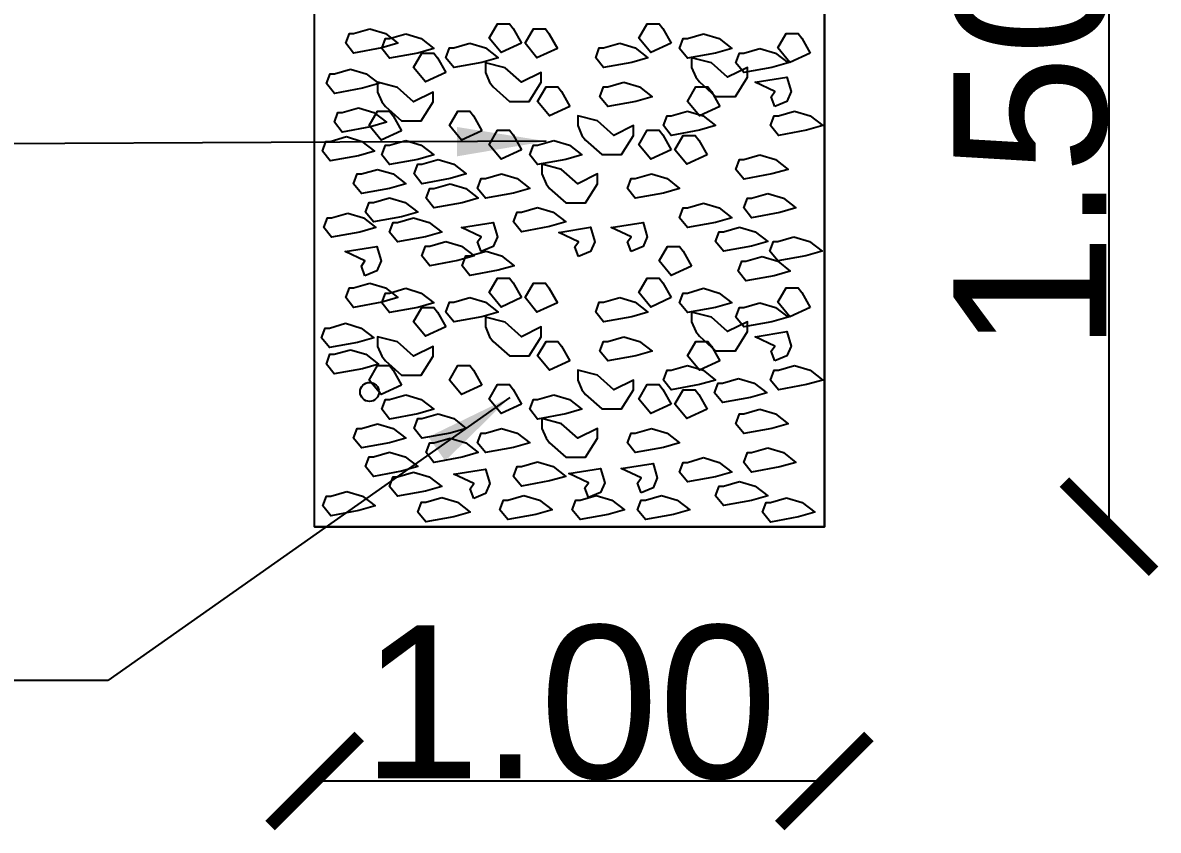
# Model space of a CAD drawing. Header units: metres. Extents: x 145568 to 146222, y 212280 to 212437.
# Drawn here: x 145961.692 to 145963.92, y 212352.581 to 212354.165 of the extents above; entities that cross this region are included whole.
import ezdxf

# ---------------------------------------------------------------- set-up
doc = ezdxf.new("R2010")
doc.units = ezdxf.units.M
doc.styles.get("Standard").update_dxf_attribs({"font": 'arial.ttf'})
doc.dimstyles.new('Scale-100 Metre', dxfattribs={"dimtxt": 0.3, "dimasz": 0.175, "dimexe": 0.125, "dimexo": 0.0625, "dimgap": 0, "dimtad": 1, "dimzin": 3, "dimdsep": 46, "dimtxsty": 'Standard', "dimblk": 'ARCHTICK', "dimcen": -0.09, "dimse1": 1, "dimse2": 1, "dimclrd": 3, "dimclrt": 7, "dimadec": 0, "dimazin": 0, "dimtfac": 0.65, "dimtofl": 0, "dimtmove": 0, "dimatfit": 3, "dimfxl": 0, "dimtzin": 0, "dimlwd": -1, "dimarcsym": 0})

# ---------------------------------------------------------------- blocks, each defined once
blk = doc.blocks.new('_ArchTick')
at = {"color": 0, "linetype": 'ByBlock', "const_width": 0.15}
blk.add_lwpolyline([(-0.5, -0.5), (0.5, 0.5)], dxfattribs=at)
blk = doc.blocks.new('*D93')
at = {"color": 3}
blk.add_line((145962.2645, 212352.6773), (145963.2645, 212352.6773), dxfattribs=at)
at = {"layer": 'Defpoints', "color": 0}
for p in [(145963.2645, 212353.7263), (145962.2645, 212353.6408), (145963.2645, 212352.6773)]:
    blk.add_point(p, dxfattribs=at)
at = {"color": 3, "xscale": 0.175, "yscale": 0.175, "zscale": 0.175, "rotation": 180}
blk.add_blockref('_ArchTick', (145962.2645, 212352.6773), dxfattribs=at)
at = {"color": 3, "xscale": 0.175, "yscale": 0.175, "zscale": 0.175}
blk.add_blockref('_ArchTick', (145963.2645, 212352.6773), dxfattribs=at)
at = {"color": 7, "insert": (145962.7645, 212352.8305), "char_height": 0.3, "attachment_point": 5}
blk.add_mtext('1.00', dxfattribs=at)
blk = doc.blocks.new('*D94')
at = {"color": 3}
blk.add_line((145963.8228, 212354.6761), (145963.8228, 212353.1761), dxfattribs=at)
at = {"layer": 'Defpoints', "color": 0}
for p in [(145963.2645, 212354.6761), (145963.2645, 212353.1761), (145963.8228, 212353.1761)]:
    blk.add_point(p, dxfattribs=at)
at = {"color": 3, "xscale": 0.175, "yscale": 0.175, "zscale": 0.175}
for p, rotation in [((145963.8228, 212354.6761), 90), ((145963.8228, 212353.1761), 270)]:
    blk.add_blockref('_ArchTick', p, dxfattribs=dict(at, rotation=rotation))
at = {"color": 7, "insert": (145963.6696, 212353.9261), "char_height": 0.3, "attachment_point": 5, "rotation": 90}
blk.add_mtext('1.50', dxfattribs=at)

msp = doc.modelspace()

# ---------------------------------------------------------------- linework, layer by layer
for p, q in [((145962.2645, 212353.1761, -0.1885), (145962.2645, 212354.6761, -0.1885)), ((145963.2645, 212353.1761, -0.1885), (145963.2645, 212354.6761, -0.1885)), ((145962.2645, 212353.1761, -0.1885), (145963.2645, 212353.1761, -0.1885))]:
    msp.add_line(p, q)
at = {"color": 175, "elevation": -0.1413}
msp.add_lwpolyline([(145963.2645, 212354.6761), (145963.2645, 212353.1761), (145962.2645, 212353.1761), (145962.2645, 212354.6761), (145963.2645, 212354.6761)], dxfattribs=at)
at = {"color": 8, "elevation": -0.1413}
for points in [[(145962.6703, 212354.1245), (145962.6303, 212354.1062), (145962.6068, 212354.1345), (145962.6232, 212354.1628), (145962.6467, 212354.1628), (145962.6538, 212354.1537)], [(145962.6703, 212354.1245), (145962.6303, 212354.1062), (145962.6068, 212354.1345), (145962.6232, 212354.1628), (145962.6467, 212354.1628), (145962.6538, 212354.1537)], [(145962.9642, 212354.1245), (145962.9242, 212354.1062), (145962.9007, 212354.1345), (145962.9172, 212354.1628), (145962.9407, 212354.1628), (145962.9477, 212354.1537)], [(145962.9642, 212354.1245), (145962.9242, 212354.1062), (145962.9007, 212354.1345), (145962.9172, 212354.1628), (145962.9407, 212354.1628), (145962.9477, 212354.1537)], [(145962.3728, 212354.1528), (145962.4034, 212354.1437), (145962.4281, 212354.1245), (145962.3963, 212354.1154), (145962.341, 212354.1054), (145962.3258, 212354.1245), (145962.3328, 212354.1437), (145962.341, 212354.1437)], [(145962.3728, 212354.1528), (145962.4034, 212354.1437), (145962.4281, 212354.1245), (145962.3963, 212354.1154), (145962.341, 212354.1054), (145962.3258, 212354.1245), (145962.3328, 212354.1437), (145962.341, 212354.1437)], [(145962.4433, 212354.1428), (145962.4739, 212354.1337), (145962.4986, 212354.1145), (145962.4669, 212354.1054), (145962.4116, 212354.0954), (145962.3963, 212354.1145), (145962.4034, 212354.1337), (145962.4116, 212354.1337)], [(145962.4433, 212354.1428), (145962.4739, 212354.1337), (145962.4986, 212354.1145), (145962.4669, 212354.1054), (145962.4116, 212354.0954), (145962.3963, 212354.1145), (145962.4034, 212354.1337), (145962.4116, 212354.1337)], [(145962.7408, 212354.1145), (145962.7008, 212354.0962), (145962.6773, 212354.1245), (145962.6938, 212354.1528), (145962.7173, 212354.1528), (145962.7243, 212354.1437)], [(145962.7408, 212354.1145), (145962.7008, 212354.0962), (145962.6773, 212354.1245), (145962.6938, 212354.1528), (145962.7173, 212354.1528), (145962.7243, 212354.1437)], [(145963.0277, 212354.1428), (145963.0582, 212354.1337), (145963.0829, 212354.1145), (145963.0512, 212354.1054), (145962.9959, 212354.0954), (145962.9806, 212354.1145), (145962.9877, 212354.1337), (145962.9959, 212354.1337)], [(145963.0277, 212354.1428), (145963.0582, 212354.1337), (145963.0829, 212354.1145), (145963.0512, 212354.1054), (145962.9959, 212354.0954), (145962.9806, 212354.1145), (145962.9877, 212354.1337), (145962.9959, 212354.1337)], [(145963.2366, 212354.1054), (145963.1966, 212354.087), (145963.1731, 212354.1154), (145963.1896, 212354.1437), (145963.2131, 212354.1437), (145963.2201, 212354.1345)], [(145963.2366, 212354.1054), (145963.1966, 212354.087), (145963.1731, 212354.1154), (145963.1896, 212354.1437), (145963.2131, 212354.1437), (145963.2201, 212354.1345)], [(145962.5691, 212354.1245), (145962.5997, 212354.1154), (145962.6244, 212354.0962), (145962.5927, 212354.087), (145962.5374, 212354.0771), (145962.5221, 212354.0962), (145962.5292, 212354.1154), (145962.5374, 212354.1154)], [(145962.5691, 212354.1245), (145962.5997, 212354.1154), (145962.6244, 212354.0962), (145962.5927, 212354.087), (145962.5374, 212354.0771), (145962.5221, 212354.0962), (145962.5292, 212354.1154), (145962.5374, 212354.1154)], [(145962.8631, 212354.1245), (145962.8936, 212354.1154), (145962.9183, 212354.0962), (145962.8866, 212354.087), (145962.8313, 212354.0771), (145962.816, 212354.0962), (145962.8231, 212354.1154), (145962.8313, 212354.1154)], [(145962.8631, 212354.1245), (145962.8936, 212354.1154), (145962.9183, 212354.0962), (145962.8866, 212354.087), (145962.8313, 212354.0771), (145962.816, 212354.0962), (145962.8231, 212354.1154), (145962.8313, 212354.1154)], [(145962.5221, 212354.0671), (145962.4821, 212354.0487), (145962.4586, 212354.0771), (145962.4751, 212354.1054), (145962.4986, 212354.1054), (145962.5057, 212354.0962)], [(145962.5221, 212354.0671), (145962.4821, 212354.0487), (145962.4586, 212354.0771), (145962.4751, 212354.1054), (145962.4986, 212354.1054), (145962.5057, 212354.0962)], [(145963.0194, 212354.0487), (145963.0512, 212354.0204), (145963.09, 212354.0204), (145963.1135, 212354.0579), (145963.1135, 212354.0771), (145963.0747, 212354.0579), (145963.043, 212354.0862), (145963.0042, 212354.0962), (145963.0042, 212354.0771), (145963.0124, 212354.0579)], [(145963.0194, 212354.0487), (145963.0512, 212354.0204), (145963.09, 212354.0204), (145963.1135, 212354.0579), (145963.1135, 212354.0771), (145963.0747, 212354.0579), (145963.043, 212354.0862), (145963.0042, 212354.0962), (145963.0042, 212354.0771), (145963.0124, 212354.0579)], [(145963.1382, 212354.1145), (145963.1688, 212354.1054), (145963.1935, 212354.0862), (145963.1617, 212354.0771), (145963.1065, 212354.0671), (145963.0912, 212354.0862), (145963.0982, 212354.1054), (145963.1065, 212354.1054)], [(145963.1382, 212354.1145), (145963.1688, 212354.1054), (145963.1935, 212354.0862), (145963.1617, 212354.0771), (145963.1065, 212354.0671), (145963.0912, 212354.0862), (145963.0982, 212354.1054), (145963.1065, 212354.1054)], [(145962.3351, 212354.0736), (145962.3657, 212354.0645), (145962.3903, 212354.0453), (145962.3586, 212354.0362), (145962.3033, 212354.0262), (145962.2881, 212354.0453), (145962.2951, 212354.0645), (145962.3033, 212354.0645)], [(145962.3351, 212354.0736), (145962.3657, 212354.0645), (145962.3903, 212354.0453), (145962.3586, 212354.0362), (145962.3033, 212354.0262), (145962.2881, 212354.0453), (145962.2951, 212354.0645), (145962.3033, 212354.0645)], [(145962.615, 212354.0388), (145962.6467, 212354.0104), (145962.6855, 212354.0104), (145962.7091, 212354.0479), (145962.7091, 212354.0671), (145962.6703, 212354.0479), (145962.6385, 212354.0762), (145962.5997, 212354.0862), (145962.5997, 212354.0671), (145962.6079, 212354.0479)], [(145962.615, 212354.0388), (145962.6467, 212354.0104), (145962.6855, 212354.0104), (145962.7091, 212354.0479), (145962.7091, 212354.0671), (145962.6703, 212354.0479), (145962.6385, 212354.0762), (145962.5997, 212354.0862), (145962.5997, 212354.0671), (145962.6079, 212354.0479)], [(145963.1676, 212354.0005), (145963.1605, 212354.0196), (145963.1676, 212354.0296), (145963.1288, 212354.0479), (145963.1911, 212354.0579), (145963.1993, 212354.0296), (145963.1911, 212354.0104)], [(145963.1676, 212354.0005), (145963.1605, 212354.0196), (145963.1676, 212354.0296), (145963.1288, 212354.0479), (145963.1911, 212354.0579), (145963.1993, 212354.0296), (145963.1911, 212354.0104)], [(145962.4034, 212354.0005), (145962.4351, 212353.9721), (145962.4739, 212353.9721), (145962.4974, 212354.0096), (145962.4974, 212354.0288), (145962.4586, 212354.0096), (145962.4269, 212354.0379), (145962.3881, 212354.0479), (145962.3881, 212354.0288), (145962.3963, 212354.0096)], [(145962.4034, 212354.0005), (145962.4351, 212353.9721), (145962.4739, 212353.9721), (145962.4974, 212354.0096), (145962.4974, 212354.0288), (145962.4586, 212354.0096), (145962.4269, 212354.0379), (145962.3881, 212354.0479), (145962.3881, 212354.0288), (145962.3963, 212354.0096)], [(145962.7655, 212354.0005), (145962.7255, 212353.9821), (145962.702, 212354.0104), (145962.7185, 212354.0388), (145962.742, 212354.0388), (145962.749, 212354.0296)], [(145962.7655, 212354.0005), (145962.7255, 212353.9821), (145962.702, 212354.0104), (145962.7185, 212354.0388), (145962.742, 212354.0388), (145962.749, 212354.0296)], [(145962.8713, 212354.0479), (145962.9019, 212354.0388), (145962.9266, 212354.0196), (145962.8948, 212354.0104), (145962.8396, 212354.0005), (145962.8243, 212354.0196), (145962.8313, 212354.0388), (145962.8396, 212354.0388)], [(145962.8713, 212354.0479), (145962.9019, 212354.0388), (145962.9266, 212354.0196), (145962.8948, 212354.0104), (145962.8396, 212354.0005), (145962.8243, 212354.0196), (145962.8313, 212354.0388), (145962.8396, 212354.0388)], [(145963.0594, 212354.0005), (145963.0194, 212353.9821), (145962.9959, 212354.0104), (145963.0124, 212354.0388), (145963.0359, 212354.0388), (145963.043, 212354.0296)], [(145963.0594, 212354.0005), (145963.0194, 212353.9821), (145962.9959, 212354.0104), (145963.0124, 212354.0388), (145963.0359, 212354.0388), (145963.043, 212354.0296)], [(145962.3504, 212353.9979), (145962.3809, 212353.9887), (145962.4056, 212353.9696), (145962.3739, 212353.9604), (145962.3186, 212353.9504), (145962.3033, 212353.9696), (145962.3104, 212353.9887), (145962.3186, 212353.9887)], [(145962.3504, 212353.9979), (145962.3809, 212353.9887), (145962.4056, 212353.9696), (145962.3739, 212353.9604), (145962.3186, 212353.9504), (145962.3033, 212353.9696), (145962.3104, 212353.9887), (145962.3186, 212353.9887)], [(145962.4351, 212353.953), (145962.3951, 212353.9347), (145962.3716, 212353.963), (145962.3881, 212353.9913), (145962.4116, 212353.9913), (145962.4186, 212353.9821)], [(145962.4351, 212353.953), (145962.3951, 212353.9347), (145962.3716, 212353.963), (145962.3881, 212353.9913), (145962.4116, 212353.9913), (145962.4186, 212353.9821)], [(145962.5927, 212353.953), (145962.5527, 212353.9347), (145962.5292, 212353.963), (145962.5456, 212353.9913), (145962.5691, 212353.9913), (145962.5762, 212353.9821)], [(145962.5927, 212353.953), (145962.5527, 212353.9347), (145962.5292, 212353.963), (145962.5456, 212353.9913), (145962.5691, 212353.9913), (145962.5762, 212353.9821)], [(145962.9959, 212353.9913), (145963.0265, 212353.9821), (145963.0512, 212353.963), (145963.0194, 212353.9538), (145962.9642, 212353.9438), (145962.9489, 212353.963), (145962.956, 212353.9821), (145962.9642, 212353.9821)], [(145962.9959, 212353.9913), (145963.0265, 212353.9821), (145963.0512, 212353.963), (145963.0194, 212353.9538), (145962.9642, 212353.9438), (145962.9489, 212353.963), (145962.956, 212353.9821), (145962.9642, 212353.9821)], [(145963.206, 212353.9913), (145963.2366, 212353.9821), (145963.2613, 212353.963), (145963.2295, 212353.9538), (145963.1743, 212353.9438), (145963.159, 212353.963), (145963.1661, 212353.9821), (145963.1743, 212353.9821)], [(145963.206, 212353.9913), (145963.2366, 212353.9821), (145963.2613, 212353.963), (145963.2295, 212353.9538), (145963.1743, 212353.9438), (145963.159, 212353.963), (145963.1661, 212353.9821), (145963.1743, 212353.9821)], [(145962.7961, 212353.9347), (145962.8278, 212353.9064), (145962.8666, 212353.9064), (145962.8901, 212353.9438), (145962.8901, 212353.963), (145962.8513, 212353.9438), (145962.8196, 212353.9721), (145962.7808, 212353.9821), (145962.7808, 212353.963), (145962.789, 212353.9438)], [(145962.7961, 212353.9347), (145962.8278, 212353.9064), (145962.8666, 212353.9064), (145962.8901, 212353.9438), (145962.8901, 212353.963), (145962.8513, 212353.9438), (145962.8196, 212353.9721), (145962.7808, 212353.9821), (145962.7808, 212353.963), (145962.789, 212353.9438)], [(145962.3269, 212353.9413), (145962.3574, 212353.9321), (145962.3821, 212353.913), (145962.3504, 212353.9038), (145962.2951, 212353.8938), (145962.2798, 212353.913), (145962.2869, 212353.9321), (145962.2951, 212353.9321)], [(145962.6703, 212353.9155), (145962.6303, 212353.8972), (145962.6068, 212353.9255), (145962.6232, 212353.9538), (145962.6467, 212353.9538), (145962.6538, 212353.9447)], [(145962.6703, 212353.9155), (145962.6303, 212353.8972), (145962.6068, 212353.9255), (145962.6232, 212353.9538), (145962.6467, 212353.9538), (145962.6538, 212353.9447)], [(145962.9642, 212353.9155), (145962.9242, 212353.8972), (145962.9007, 212353.9255), (145962.9172, 212353.9538), (145962.9407, 212353.9538), (145962.9477, 212353.9447)], [(145962.9642, 212353.9155), (145962.9242, 212353.8972), (145962.9007, 212353.9255), (145962.9172, 212353.9538), (145962.9407, 212353.9538), (145962.9477, 212353.9447)], [(145963.0347, 212353.9055), (145962.9948, 212353.8872), (145962.9712, 212353.9155), (145962.9877, 212353.9438), (145963.0112, 212353.9438), (145963.0183, 212353.9347)], [(145963.0347, 212353.9055), (145962.9948, 212353.8872), (145962.9712, 212353.9155), (145962.9877, 212353.9438), (145963.0112, 212353.9438), (145963.0183, 212353.9347)], [(145962.4433, 212353.9338), (145962.4739, 212353.9247), (145962.4986, 212353.9055), (145962.4669, 212353.8964), (145962.4116, 212353.8864), (145962.3963, 212353.9055), (145962.4034, 212353.9247), (145962.4116, 212353.9247)], [(145962.4433, 212353.9338), (145962.4739, 212353.9247), (145962.4986, 212353.9055), (145962.4669, 212353.8964), (145962.4116, 212353.8864), (145962.3963, 212353.9055), (145962.4034, 212353.9247), (145962.4116, 212353.9247)], [(145962.7337, 212353.9338), (145962.7643, 212353.9247), (145962.789, 212353.9055), (145962.7573, 212353.8964), (145962.702, 212353.8864), (145962.6867, 212353.9055), (145962.6938, 212353.9247), (145962.702, 212353.9247)], [(145962.7337, 212353.9338), (145962.7643, 212353.9247), (145962.789, 212353.9055), (145962.7573, 212353.8964), (145962.702, 212353.8864), (145962.6867, 212353.9055), (145962.6938, 212353.9247), (145962.702, 212353.9247)], [(145962.5068, 212353.8964), (145962.5374, 212353.8872), (145962.5621, 212353.8681), (145962.5303, 212353.8589), (145962.4751, 212353.8489), (145962.4598, 212353.8681), (145962.4669, 212353.8872), (145962.4751, 212353.8872)], [(145962.5068, 212353.8964), (145962.5374, 212353.8872), (145962.5621, 212353.8681), (145962.5303, 212353.8589), (145962.4751, 212353.8489), (145962.4598, 212353.8681), (145962.4669, 212353.8872), (145962.4751, 212353.8872)], [(145963.1382, 212353.9055), (145963.1688, 212353.8964), (145963.1935, 212353.8772), (145963.1617, 212353.8681), (145963.1065, 212353.8581), (145963.0912, 212353.8772), (145963.0982, 212353.8964), (145963.1065, 212353.8964)], [(145963.1382, 212353.9055), (145963.1688, 212353.8964), (145963.1935, 212353.8772), (145963.1617, 212353.8681), (145963.1065, 212353.8581), (145963.0912, 212353.8772), (145963.0982, 212353.8964), (145963.1065, 212353.8964)], [(145962.3881, 212353.8772), (145962.4186, 212353.8681), (145962.4433, 212353.8489), (145962.4116, 212353.8398), (145962.3563, 212353.8298), (145962.341, 212353.8489), (145962.3481, 212353.8681), (145962.3563, 212353.8681)], [(145962.3881, 212353.8772), (145962.4186, 212353.8681), (145962.4433, 212353.8489), (145962.4116, 212353.8398), (145962.3563, 212353.8298), (145962.341, 212353.8489), (145962.3481, 212353.8681), (145962.3563, 212353.8681)], [(145962.7255, 212353.8398), (145962.7573, 212353.8115), (145962.7961, 212353.8115), (145962.8196, 212353.8489), (145962.8196, 212353.8681), (145962.7808, 212353.8489), (145962.749, 212353.8772), (145962.7102, 212353.8872), (145962.7102, 212353.8681), (145962.7185, 212353.8489)], [(145962.7255, 212353.8398), (145962.7573, 212353.8115), (145962.7961, 212353.8115), (145962.8196, 212353.8489), (145962.8196, 212353.8681), (145962.7808, 212353.8489), (145962.749, 212353.8772), (145962.7102, 212353.8872), (145962.7102, 212353.8681), (145962.7185, 212353.8489)], [(145962.6315, 212353.8681), (145962.662, 212353.8589), (145962.6867, 212353.8398), (145962.655, 212353.8306), (145962.5997, 212353.8206), (145962.5844, 212353.8398), (145962.5915, 212353.8589), (145962.5997, 212353.8589)], [(145962.6315, 212353.8681), (145962.662, 212353.8589), (145962.6867, 212353.8398), (145962.655, 212353.8306), (145962.5997, 212353.8206), (145962.5844, 212353.8398), (145962.5915, 212353.8589), (145962.5997, 212353.8589)], [(145962.9254, 212353.8681), (145962.956, 212353.8589), (145962.9806, 212353.8398), (145962.9489, 212353.8306), (145962.8936, 212353.8206), (145962.8784, 212353.8398), (145962.8854, 212353.8589), (145962.8936, 212353.8589)], [(145962.9254, 212353.8681), (145962.956, 212353.8589), (145962.9806, 212353.8398), (145962.9489, 212353.8306), (145962.8936, 212353.8206), (145962.8784, 212353.8398), (145962.8854, 212353.8589), (145962.8936, 212353.8589)], [(145962.5303, 212353.8489), (145962.5609, 212353.8398), (145962.5856, 212353.8206), (145962.5539, 212353.8115), (145962.4986, 212353.8015), (145962.4833, 212353.8206), (145962.4904, 212353.8398), (145962.4986, 212353.8398)], [(145962.5303, 212353.8489), (145962.5609, 212353.8398), (145962.5856, 212353.8206), (145962.5539, 212353.8115), (145962.4986, 212353.8015), (145962.4833, 212353.8206), (145962.4904, 212353.8398), (145962.4986, 212353.8398)], [(145963.1535, 212353.8298), (145963.1841, 212353.8206), (145963.2087, 212353.8015), (145963.177, 212353.7923), (145963.1217, 212353.7823), (145963.1065, 212353.8015), (145963.1135, 212353.8206), (145963.1217, 212353.8206)], [(145963.1535, 212353.8298), (145963.1841, 212353.8206), (145963.2087, 212353.8015), (145963.177, 212353.7923), (145963.1217, 212353.7823), (145963.1065, 212353.8015), (145963.1135, 212353.8206), (145963.1217, 212353.8206)], [(145962.4116, 212353.8215), (145962.4422, 212353.8123), (145962.4669, 212353.7931), (145962.4351, 212353.784), (145962.3798, 212353.774), (145962.3646, 212353.7931), (145962.3716, 212353.8123), (145962.3798, 212353.8123)], [(145962.4116, 212353.8215), (145962.4422, 212353.8123), (145962.4669, 212353.7931), (145962.4351, 212353.784), (145962.3798, 212353.774), (145962.3646, 212353.7931), (145962.3716, 212353.8123), (145962.3798, 212353.8123)], [(145963.0277, 212353.8106), (145963.0582, 212353.8015), (145963.0829, 212353.7823), (145963.0512, 212353.7732), (145962.9959, 212353.7632), (145962.9806, 212353.7823), (145962.9877, 212353.8015), (145962.9959, 212353.8015)], [(145963.0277, 212353.8106), (145963.0582, 212353.8015), (145963.0829, 212353.7823), (145963.0512, 212353.7732), (145962.9959, 212353.7632), (145962.9806, 212353.7823), (145962.9877, 212353.8015), (145962.9959, 212353.8015)], [(145962.3296, 212353.7914), (145962.3602, 212353.7822), (145962.3849, 212353.7631), (145962.3531, 212353.7539), (145962.2979, 212353.7439), (145962.2826, 212353.7631), (145962.2896, 212353.7822), (145962.2979, 212353.7822)], [(145962.702, 212353.8023), (145962.7326, 212353.7931), (145962.7573, 212353.774), (145962.7255, 212353.7648), (145962.6703, 212353.7548), (145962.655, 212353.774), (145962.662, 212353.7931), (145962.6703, 212353.7931)], [(145962.702, 212353.8023), (145962.7326, 212353.7931), (145962.7573, 212353.774), (145962.7255, 212353.7648), (145962.6703, 212353.7548), (145962.655, 212353.774), (145962.662, 212353.7931), (145962.6703, 212353.7931)], [(145962.4586, 212353.7823), (145962.4892, 212353.7732), (145962.5139, 212353.754), (145962.4821, 212353.7449), (145962.4269, 212353.7349), (145962.4116, 212353.754), (145962.4186, 212353.7732), (145962.4269, 212353.7732)], [(145962.4586, 212353.7823), (145962.4892, 212353.7732), (145962.5139, 212353.754), (145962.4821, 212353.7449), (145962.4269, 212353.7349), (145962.4116, 212353.754), (145962.4186, 212353.7732), (145962.4269, 212353.7732)], [(145962.5915, 212353.7157), (145962.5844, 212353.7349), (145962.5915, 212353.7449), (145962.5527, 212353.7632), (145962.615, 212353.7732), (145962.6232, 212353.7449), (145962.615, 212353.7257)], [(145962.5915, 212353.7157), (145962.5844, 212353.7349), (145962.5915, 212353.7449), (145962.5527, 212353.7632), (145962.615, 212353.7732), (145962.6232, 212353.7449), (145962.615, 212353.7257)], [(145962.7823, 212353.7061), (145962.7753, 212353.7252), (145962.7823, 212353.7352), (145962.7435, 212353.7535), (145962.8058, 212353.7635), (145962.8141, 212353.7352), (145962.8058, 212353.7161)], [(145962.7823, 212353.7061), (145962.7753, 212353.7252), (145962.7823, 212353.7352), (145962.7435, 212353.7535), (145962.8058, 212353.7635), (145962.8141, 212353.7352), (145962.8058, 212353.7161)], [(145962.8854, 212353.7157), (145962.8784, 212353.7349), (145962.8854, 212353.7449), (145962.8466, 212353.7632), (145962.9089, 212353.7732), (145962.9172, 212353.7449), (145962.9089, 212353.7257)], [(145962.8854, 212353.7157), (145962.8784, 212353.7349), (145962.8854, 212353.7449), (145962.8466, 212353.7632), (145962.9089, 212353.7732), (145962.9172, 212353.7449), (145962.9089, 212353.7257)], [(145963.0982, 212353.764), (145963.1288, 212353.7548), (145963.1535, 212353.7357), (145963.1217, 212353.7265), (145963.0665, 212353.7165), (145963.0512, 212353.7357), (145963.0582, 212353.7548), (145963.0665, 212353.7548)], [(145963.0982, 212353.764), (145963.1288, 212353.7548), (145963.1535, 212353.7357), (145963.1217, 212353.7265), (145963.0665, 212353.7165), (145963.0512, 212353.7357), (145963.0582, 212353.7548), (145963.0665, 212353.7548)], [(145963.2049, 212353.7449), (145963.2354, 212353.7357), (145963.2601, 212353.7165), (145963.2284, 212353.7074), (145963.1731, 212353.6974), (145963.1578, 212353.7165), (145963.1649, 212353.7357), (145963.1731, 212353.7357)], [(145962.3634, 212353.6683), (145962.3563, 212353.6874), (145962.3634, 212353.6974), (145962.3246, 212353.7157), (145962.3869, 212353.7257), (145962.3951, 212353.6974), (145962.3869, 212353.6782)], [(145962.3634, 212353.6683), (145962.3563, 212353.6874), (145962.3634, 212353.6974), (145962.3246, 212353.7157), (145962.3869, 212353.7257), (145962.3951, 212353.6974), (145962.3869, 212353.6782)], [(145962.5221, 212353.7357), (145962.5527, 212353.7265), (145962.5774, 212353.7074), (145962.5456, 212353.6982), (145962.4904, 212353.6882), (145962.4751, 212353.7074), (145962.4821, 212353.7265), (145962.4904, 212353.7265)], [(145962.5221, 212353.7357), (145962.5527, 212353.7265), (145962.5774, 212353.7074), (145962.5456, 212353.6982), (145962.4904, 212353.6882), (145962.4751, 212353.7074), (145962.4821, 212353.7265), (145962.4904, 212353.7265)], [(145963.0042, 212353.6874), (145962.9642, 212353.6691), (145962.9407, 212353.6974), (145962.9571, 212353.7257), (145962.9806, 212353.7257), (145962.9877, 212353.7165)], [(145963.0042, 212353.6874), (145962.9642, 212353.6691), (145962.9407, 212353.6974), (145962.9571, 212353.7257), (145962.9806, 212353.7257), (145962.9877, 212353.7165)], [(145962.6009, 212353.7165), (145962.6315, 212353.7074), (145962.6561, 212353.6882), (145962.6244, 212353.6791), (145962.5691, 212353.6691), (145962.5539, 212353.6882), (145962.5609, 212353.7074), (145962.5691, 212353.7074)], [(145962.6009, 212353.7165), (145962.6315, 212353.7074), (145962.6561, 212353.6882), (145962.6244, 212353.6791), (145962.5691, 212353.6691), (145962.5539, 212353.6882), (145962.5609, 212353.7074), (145962.5691, 212353.7074)], [(145963.1424, 212353.7059), (145963.173, 212353.6968), (145963.1977, 212353.6776), (145963.166, 212353.6685), (145963.1107, 212353.6585), (145963.0954, 212353.6776), (145963.1025, 212353.6968), (145963.1107, 212353.6968)], [(145962.3728, 212353.6538), (145962.4034, 212353.6446), (145962.4281, 212353.6255), (145962.3963, 212353.6163), (145962.341, 212353.6063), (145962.3258, 212353.6255), (145962.3328, 212353.6446), (145962.341, 212353.6446)], [(145962.3728, 212353.6538), (145962.4034, 212353.6446), (145962.4281, 212353.6255), (145962.3963, 212353.6163), (145962.341, 212353.6063), (145962.3258, 212353.6255), (145962.3328, 212353.6446), (145962.341, 212353.6446)], [(145962.6703, 212353.6255), (145962.6303, 212353.6071), (145962.6068, 212353.6354), (145962.6232, 212353.6637), (145962.6467, 212353.6637), (145962.6538, 212353.6546)], [(145962.6703, 212353.6255), (145962.6303, 212353.6071), (145962.6068, 212353.6354), (145962.6232, 212353.6637), (145962.6467, 212353.6637), (145962.6538, 212353.6546)], [(145962.7408, 212353.6155), (145962.7008, 212353.5971), (145962.6773, 212353.6255), (145962.6938, 212353.6538), (145962.7173, 212353.6538), (145962.7243, 212353.6446)], [(145962.7408, 212353.6155), (145962.7008, 212353.5971), (145962.6773, 212353.6255), (145962.6938, 212353.6538), (145962.7173, 212353.6538), (145962.7243, 212353.6446)], [(145962.9642, 212353.6255), (145962.9242, 212353.6071), (145962.9007, 212353.6354), (145962.9172, 212353.6637), (145962.9407, 212353.6637), (145962.9477, 212353.6546)], [(145962.9642, 212353.6255), (145962.9242, 212353.6071), (145962.9007, 212353.6354), (145962.9172, 212353.6637), (145962.9407, 212353.6637), (145962.9477, 212353.6546)], [(145962.4433, 212353.6438), (145962.4739, 212353.6346), (145962.4986, 212353.6155), (145962.4669, 212353.6063), (145962.4116, 212353.5963), (145962.3963, 212353.6155), (145962.4034, 212353.6346), (145962.4116, 212353.6346)], [(145962.4433, 212353.6438), (145962.4739, 212353.6346), (145962.4986, 212353.6155), (145962.4669, 212353.6063), (145962.4116, 212353.5963), (145962.3963, 212353.6155), (145962.4034, 212353.6346), (145962.4116, 212353.6346)], [(145963.0277, 212353.6438), (145963.0582, 212353.6346), (145963.0829, 212353.6155), (145963.0512, 212353.6063), (145962.9959, 212353.5963), (145962.9806, 212353.6155), (145962.9877, 212353.6346), (145962.9959, 212353.6346)], [(145963.0277, 212353.6438), (145963.0582, 212353.6346), (145963.0829, 212353.6155), (145963.0512, 212353.6063), (145962.9959, 212353.5963), (145962.9806, 212353.6155), (145962.9877, 212353.6346), (145962.9959, 212353.6346)], [(145963.2366, 212353.6063), (145963.1966, 212353.588), (145963.1731, 212353.6163), (145963.1896, 212353.6446), (145963.2131, 212353.6446), (145963.2201, 212353.6354)], [(145963.2366, 212353.6063), (145963.1966, 212353.588), (145963.1731, 212353.6163), (145963.1896, 212353.6446), (145963.2131, 212353.6446), (145963.2201, 212353.6354)], [(145962.5221, 212353.568), (145962.4821, 212353.5497), (145962.4586, 212353.578), (145962.4751, 212353.6063), (145962.4986, 212353.6063), (145962.5057, 212353.5971)], [(145962.5221, 212353.568), (145962.4821, 212353.5497), (145962.4586, 212353.578), (145962.4751, 212353.6063), (145962.4986, 212353.6063), (145962.5057, 212353.5971)], [(145962.5691, 212353.6255), (145962.5997, 212353.6163), (145962.6244, 212353.5971), (145962.5927, 212353.588), (145962.5374, 212353.578), (145962.5221, 212353.5971), (145962.5292, 212353.6163), (145962.5374, 212353.6163)], [(145962.5691, 212353.6255), (145962.5997, 212353.6163), (145962.6244, 212353.5971), (145962.5927, 212353.588), (145962.5374, 212353.578), (145962.5221, 212353.5971), (145962.5292, 212353.6163), (145962.5374, 212353.6163)], [(145962.8631, 212353.6255), (145962.8936, 212353.6163), (145962.9183, 212353.5971), (145962.8866, 212353.588), (145962.8313, 212353.578), (145962.816, 212353.5971), (145962.8231, 212353.6163), (145962.8313, 212353.6163)], [(145962.8631, 212353.6255), (145962.8936, 212353.6163), (145962.9183, 212353.5971), (145962.8866, 212353.588), (145962.8313, 212353.578), (145962.816, 212353.5971), (145962.8231, 212353.6163), (145962.8313, 212353.6163)], [(145963.1382, 212353.6155), (145963.1688, 212353.6063), (145963.1935, 212353.5872), (145963.1617, 212353.578), (145963.1065, 212353.568), (145963.0912, 212353.5872), (145963.0982, 212353.6063), (145963.1065, 212353.6063)], [(145963.1382, 212353.6155), (145963.1688, 212353.6063), (145963.1935, 212353.5872), (145963.1617, 212353.578), (145963.1065, 212353.568), (145963.0912, 212353.5872), (145963.0982, 212353.6063), (145963.1065, 212353.6063)], [(145962.615, 212353.5397), (145962.6467, 212353.5114), (145962.6855, 212353.5114), (145962.7091, 212353.5489), (145962.7091, 212353.568), (145962.6703, 212353.5489), (145962.6385, 212353.5772), (145962.5997, 212353.5872), (145962.5997, 212353.568), (145962.6079, 212353.5489)], [(145962.615, 212353.5397), (145962.6467, 212353.5114), (145962.6855, 212353.5114), (145962.7091, 212353.5489), (145962.7091, 212353.568), (145962.6703, 212353.5489), (145962.6385, 212353.5772), (145962.5997, 212353.5872), (145962.5997, 212353.568), (145962.6079, 212353.5489)], [(145963.0194, 212353.5497), (145963.0512, 212353.5214), (145963.09, 212353.5214), (145963.1135, 212353.5588), (145963.1135, 212353.578), (145963.0747, 212353.5588), (145963.043, 212353.5872), (145963.0042, 212353.5971), (145963.0042, 212353.578), (145963.0124, 212353.5588)], [(145963.0194, 212353.5497), (145963.0512, 212353.5214), (145963.09, 212353.5214), (145963.1135, 212353.5588), (145963.1135, 212353.578), (145963.0747, 212353.5588), (145963.043, 212353.5872), (145963.0042, 212353.5971), (145963.0042, 212353.578), (145963.0124, 212353.5588)], [(145962.3252, 212353.5751), (145962.3558, 212353.5659), (145962.3805, 212353.5468), (145962.3488, 212353.5376), (145962.2935, 212353.5277), (145962.2782, 212353.5468), (145962.2853, 212353.5659), (145962.2935, 212353.5659)], [(145962.4034, 212353.5014), (145962.4351, 212353.4731), (145962.4739, 212353.4731), (145962.4974, 212353.5106), (145962.4974, 212353.5297), (145962.4586, 212353.5106), (145962.4269, 212353.5389), (145962.3881, 212353.5489), (145962.3881, 212353.5297), (145962.3963, 212353.5106)], [(145962.4034, 212353.5014), (145962.4351, 212353.4731), (145962.4739, 212353.4731), (145962.4974, 212353.5106), (145962.4974, 212353.5297), (145962.4586, 212353.5106), (145962.4269, 212353.5389), (145962.3881, 212353.5489), (145962.3881, 212353.5297), (145962.3963, 212353.5106)], [(145962.7655, 212353.5014), (145962.7255, 212353.4831), (145962.702, 212353.5114), (145962.7185, 212353.5397), (145962.742, 212353.5397), (145962.749, 212353.5305)], [(145962.7655, 212353.5014), (145962.7255, 212353.4831), (145962.702, 212353.5114), (145962.7185, 212353.5397), (145962.742, 212353.5397), (145962.749, 212353.5305)], [(145962.8713, 212353.5489), (145962.9019, 212353.5397), (145962.9266, 212353.5205), (145962.8948, 212353.5114), (145962.8396, 212353.5014), (145962.8243, 212353.5205), (145962.8313, 212353.5397), (145962.8396, 212353.5397)], [(145962.8713, 212353.5489), (145962.9019, 212353.5397), (145962.9266, 212353.5205), (145962.8948, 212353.5114), (145962.8396, 212353.5014), (145962.8243, 212353.5205), (145962.8313, 212353.5397), (145962.8396, 212353.5397)], [(145963.0594, 212353.5014), (145963.0194, 212353.4831), (145962.9959, 212353.5114), (145963.0124, 212353.5397), (145963.0359, 212353.5397), (145963.043, 212353.5305)], [(145963.0594, 212353.5014), (145963.0194, 212353.4831), (145962.9959, 212353.5114), (145963.0124, 212353.5397), (145963.0359, 212353.5397), (145963.043, 212353.5305)], [(145963.1676, 212353.5014), (145963.1605, 212353.5205), (145963.1676, 212353.5305), (145963.1288, 212353.5489), (145963.1911, 212353.5588), (145963.1993, 212353.5305), (145963.1911, 212353.5114)], [(145963.1676, 212353.5014), (145963.1605, 212353.5205), (145963.1676, 212353.5305), (145963.1288, 212353.5489), (145963.1911, 212353.5588), (145963.1993, 212353.5305), (145963.1911, 212353.5114)], [(145962.3347, 212353.5234), (145962.3652, 212353.5143), (145962.3899, 212353.4951), (145962.3582, 212353.4859), (145962.3029, 212353.476), (145962.2876, 212353.4951), (145962.2947, 212353.5143), (145962.3029, 212353.5143)], [(145962.4351, 212353.4539), (145962.3951, 212353.4356), (145962.3716, 212353.4639), (145962.3881, 212353.4922), (145962.4116, 212353.4922), (145962.4186, 212353.4831)], [(145962.4351, 212353.4539), (145962.3951, 212353.4356), (145962.3716, 212353.4639), (145962.3881, 212353.4922), (145962.4116, 212353.4922), (145962.4186, 212353.4831)], [(145962.5927, 212353.4539), (145962.5527, 212353.4356), (145962.5292, 212353.4639), (145962.5456, 212353.4922), (145962.5691, 212353.4922), (145962.5762, 212353.4831)], [(145962.5927, 212353.4539), (145962.5527, 212353.4356), (145962.5292, 212353.4639), (145962.5456, 212353.4922), (145962.5691, 212353.4922), (145962.5762, 212353.4831)], [(145962.7961, 212353.4356), (145962.8278, 212353.4073), (145962.8666, 212353.4073), (145962.8901, 212353.4448), (145962.8901, 212353.4639), (145962.8513, 212353.4448), (145962.8196, 212353.4731), (145962.7808, 212353.4831), (145962.7808, 212353.4639), (145962.789, 212353.4448)], [(145962.7961, 212353.4356), (145962.8278, 212353.4073), (145962.8666, 212353.4073), (145962.8901, 212353.4448), (145962.8901, 212353.4639), (145962.8513, 212353.4448), (145962.8196, 212353.4731), (145962.7808, 212353.4831), (145962.7808, 212353.4639), (145962.789, 212353.4448)], [(145962.9959, 212353.4922), (145963.0265, 212353.4831), (145963.0512, 212353.4639), (145963.0194, 212353.4548), (145962.9642, 212353.4448), (145962.9489, 212353.4639), (145962.956, 212353.4831), (145962.9642, 212353.4831)], [(145962.9959, 212353.4922), (145963.0265, 212353.4831), (145963.0512, 212353.4639), (145963.0194, 212353.4548), (145962.9642, 212353.4448), (145962.9489, 212353.4639), (145962.956, 212353.4831), (145962.9642, 212353.4831)], [(145963.206, 212353.4922), (145963.2366, 212353.4831), (145963.2613, 212353.4639), (145963.2295, 212353.4548), (145963.1743, 212353.4448), (145963.159, 212353.4639), (145963.1661, 212353.4831), (145963.1743, 212353.4831)], [(145963.206, 212353.4922), (145963.2366, 212353.4831), (145963.2613, 212353.4639), (145963.2295, 212353.4548), (145963.1743, 212353.4448), (145963.159, 212353.4639), (145963.1661, 212353.4831), (145963.1743, 212353.4831)], [(145962.6703, 212353.4165), (145962.6303, 212353.3982), (145962.6068, 212353.4265), (145962.6232, 212353.4548), (145962.6467, 212353.4548), (145962.6538, 212353.4456)], [(145962.6703, 212353.4165), (145962.6303, 212353.3982), (145962.6068, 212353.4265), (145962.6232, 212353.4548), (145962.6467, 212353.4548), (145962.6538, 212353.4456)], [(145962.9642, 212353.4165), (145962.9242, 212353.3982), (145962.9007, 212353.4265), (145962.9172, 212353.4548), (145962.9407, 212353.4548), (145962.9477, 212353.4456)], [(145962.9642, 212353.4165), (145962.9242, 212353.3982), (145962.9007, 212353.4265), (145962.9172, 212353.4548), (145962.9407, 212353.4548), (145962.9477, 212353.4456)], [(145963.0961, 212353.467), (145963.1267, 212353.4578), (145963.1514, 212353.4387), (145963.1196, 212353.4295), (145963.0644, 212353.4195), (145963.0491, 212353.4387), (145963.0561, 212353.4578), (145963.0644, 212353.4578)], [(145963.0961, 212353.467), (145963.1267, 212353.4578), (145963.1514, 212353.4387), (145963.1196, 212353.4295), (145963.0644, 212353.4195), (145963.0491, 212353.4387), (145963.0561, 212353.4578), (145963.0644, 212353.4578)], [(145962.4433, 212353.4348), (145962.4739, 212353.4256), (145962.4986, 212353.4065), (145962.4669, 212353.3973), (145962.4116, 212353.3873), (145962.3963, 212353.4065), (145962.4034, 212353.4256), (145962.4116, 212353.4256)], [(145962.4433, 212353.4348), (145962.4739, 212353.4256), (145962.4986, 212353.4065), (145962.4669, 212353.3973), (145962.4116, 212353.3873), (145962.3963, 212353.4065), (145962.4034, 212353.4256), (145962.4116, 212353.4256)], [(145962.7337, 212353.4348), (145962.7643, 212353.4256), (145962.789, 212353.4065), (145962.7573, 212353.3973), (145962.702, 212353.3873), (145962.6867, 212353.4065), (145962.6938, 212353.4256), (145962.702, 212353.4256)], [(145962.7337, 212353.4348), (145962.7643, 212353.4256), (145962.789, 212353.4065), (145962.7573, 212353.3973), (145962.702, 212353.3873), (145962.6867, 212353.4065), (145962.6938, 212353.4256), (145962.702, 212353.4256)], [(145963.0347, 212353.4065), (145962.9948, 212353.3882), (145962.9712, 212353.4165), (145962.9877, 212353.4448), (145963.0112, 212353.4448), (145963.0183, 212353.4356)], [(145963.0347, 212353.4065), (145962.9948, 212353.3882), (145962.9712, 212353.4165), (145962.9877, 212353.4448), (145963.0112, 212353.4448), (145963.0183, 212353.4356)], [(145963.1382, 212353.4065), (145963.1688, 212353.3973), (145963.1935, 212353.3782), (145963.1617, 212353.369), (145963.1065, 212353.359), (145963.0912, 212353.3782), (145963.0982, 212353.3973), (145963.1065, 212353.3973)], [(145963.1382, 212353.4065), (145963.1688, 212353.3973), (145963.1935, 212353.3782), (145963.1617, 212353.369), (145963.1065, 212353.359), (145963.0912, 212353.3782), (145963.0982, 212353.3973), (145963.1065, 212353.3973)], [(145962.5068, 212353.3973), (145962.5374, 212353.3882), (145962.5621, 212353.369), (145962.5303, 212353.3599), (145962.4751, 212353.3499), (145962.4598, 212353.369), (145962.4669, 212353.3882), (145962.4751, 212353.3882)], [(145962.5068, 212353.3973), (145962.5374, 212353.3882), (145962.5621, 212353.369), (145962.5303, 212353.3599), (145962.4751, 212353.3499), (145962.4598, 212353.369), (145962.4669, 212353.3882), (145962.4751, 212353.3882)], [(145962.7255, 212353.3407), (145962.7573, 212353.3124), (145962.7961, 212353.3124), (145962.8196, 212353.3499), (145962.8196, 212353.369), (145962.7808, 212353.3499), (145962.749, 212353.3782), (145962.7102, 212353.3882), (145962.7102, 212353.369), (145962.7185, 212353.3499)], [(145962.7255, 212353.3407), (145962.7573, 212353.3124), (145962.7961, 212353.3124), (145962.8196, 212353.3499), (145962.8196, 212353.369), (145962.7808, 212353.3499), (145962.749, 212353.3782), (145962.7102, 212353.3882), (145962.7102, 212353.369), (145962.7185, 212353.3499)], [(145962.3881, 212353.3782), (145962.4186, 212353.369), (145962.4433, 212353.3499), (145962.4116, 212353.3407), (145962.3563, 212353.3307), (145962.341, 212353.3499), (145962.3481, 212353.369), (145962.3563, 212353.369)], [(145962.3881, 212353.3782), (145962.4186, 212353.369), (145962.4433, 212353.3499), (145962.4116, 212353.3407), (145962.3563, 212353.3307), (145962.341, 212353.3499), (145962.3481, 212353.369), (145962.3563, 212353.369)], [(145962.6315, 212353.369), (145962.662, 212353.3599), (145962.6867, 212353.3407), (145962.655, 212353.3316), (145962.5997, 212353.3216), (145962.5844, 212353.3407), (145962.5915, 212353.3599), (145962.5997, 212353.3599)], [(145962.6315, 212353.369), (145962.662, 212353.3599), (145962.6867, 212353.3407), (145962.655, 212353.3316), (145962.5997, 212353.3216), (145962.5844, 212353.3407), (145962.5915, 212353.3599), (145962.5997, 212353.3599)], [(145962.9254, 212353.369), (145962.956, 212353.3599), (145962.9806, 212353.3407), (145962.9489, 212353.3316), (145962.8936, 212353.3216), (145962.8784, 212353.3407), (145962.8854, 212353.3599), (145962.8936, 212353.3599)], [(145962.9254, 212353.369), (145962.956, 212353.3599), (145962.9806, 212353.3407), (145962.9489, 212353.3316), (145962.8936, 212353.3216), (145962.8784, 212353.3407), (145962.8854, 212353.3599), (145962.8936, 212353.3599)], [(145962.5303, 212353.3499), (145962.5609, 212353.3407), (145962.5856, 212353.3216), (145962.5539, 212353.3124), (145962.4986, 212353.3024), (145962.4833, 212353.3216), (145962.4904, 212353.3407), (145962.4986, 212353.3407)], [(145962.5303, 212353.3499), (145962.5609, 212353.3407), (145962.5856, 212353.3216), (145962.5539, 212353.3124), (145962.4986, 212353.3024), (145962.4833, 212353.3216), (145962.4904, 212353.3407), (145962.4986, 212353.3407)], [(145962.4116, 212353.3224), (145962.4422, 212353.3132), (145962.4669, 212353.2941), (145962.4351, 212353.2849), (145962.3798, 212353.2749), (145962.3646, 212353.2941), (145962.3716, 212353.3132), (145962.3798, 212353.3132)], [(145962.4116, 212353.3224), (145962.4422, 212353.3132), (145962.4669, 212353.2941), (145962.4351, 212353.2849), (145962.3798, 212353.2749), (145962.3646, 212353.2941), (145962.3716, 212353.3132), (145962.3798, 212353.3132)], [(145963.1535, 212353.3307), (145963.1841, 212353.3216), (145963.2087, 212353.3024), (145963.177, 212353.2933), (145963.1217, 212353.2833), (145963.1065, 212353.3024), (145963.1135, 212353.3216), (145963.1217, 212353.3216)], [(145963.1535, 212353.3307), (145963.1841, 212353.3216), (145963.2087, 212353.3024), (145963.177, 212353.2933), (145963.1217, 212353.2833), (145963.1065, 212353.3024), (145963.1135, 212353.3216), (145963.1217, 212353.3216)], [(145962.702, 212353.3032), (145962.7326, 212353.2941), (145962.7573, 212353.2749), (145962.7255, 212353.2658), (145962.6703, 212353.2558), (145962.655, 212353.2749), (145962.662, 212353.2941), (145962.6703, 212353.2941)], [(145962.702, 212353.3032), (145962.7326, 212353.2941), (145962.7573, 212353.2749), (145962.7255, 212353.2658), (145962.6703, 212353.2558), (145962.655, 212353.2749), (145962.662, 212353.2941), (145962.6703, 212353.2941)], [(145962.9049, 212353.2427), (145962.8979, 212353.2618), (145962.9049, 212353.2718), (145962.8661, 212353.2901), (145962.9284, 212353.3001), (145962.9367, 212353.2718), (145962.9284, 212353.2527)], [(145962.9049, 212353.2427), (145962.8979, 212353.2618), (145962.9049, 212353.2718), (145962.8661, 212353.2901), (145962.9284, 212353.3001), (145962.9367, 212353.2718), (145962.9284, 212353.2527)], [(145963.0277, 212353.3116), (145963.0582, 212353.3024), (145963.0829, 212353.2833), (145963.0512, 212353.2741), (145962.9959, 212353.2641), (145962.9806, 212353.2833), (145962.9877, 212353.3024), (145962.9959, 212353.3024)], [(145963.0277, 212353.3116), (145963.0582, 212353.3024), (145963.0829, 212353.2833), (145963.0512, 212353.2741), (145962.9959, 212353.2641), (145962.9806, 212353.2833), (145962.9877, 212353.3024), (145962.9959, 212353.3024)], [(145962.4586, 212353.2833), (145962.4892, 212353.2741), (145962.5139, 212353.255), (145962.4821, 212353.2458), (145962.4269, 212353.2358), (145962.4116, 212353.255), (145962.4186, 212353.2741), (145962.4269, 212353.2741)], [(145962.4586, 212353.2833), (145962.4892, 212353.2741), (145962.5139, 212353.255), (145962.4821, 212353.2458), (145962.4269, 212353.2358), (145962.4116, 212353.255), (145962.4186, 212353.2741), (145962.4269, 212353.2741)], [(145962.5766, 212353.2315), (145962.5696, 212353.2507), (145962.5766, 212353.2607), (145962.5378, 212353.279), (145962.6001, 212353.289), (145962.6084, 212353.2607), (145962.6001, 212353.2415)], [(145962.5766, 212353.2315), (145962.5696, 212353.2507), (145962.5766, 212353.2607), (145962.5378, 212353.279), (145962.6001, 212353.289), (145962.6084, 212353.2607), (145962.6001, 212353.2415)], [(145962.8018, 212353.2331), (145962.7948, 212353.2522), (145962.8018, 212353.2622), (145962.763, 212353.2805), (145962.8254, 212353.2905), (145962.8336, 212353.2622), (145962.8254, 212353.243)], [(145962.8018, 212353.2331), (145962.7948, 212353.2522), (145962.8018, 212353.2622), (145962.763, 212353.2805), (145962.8254, 212353.2905), (145962.8336, 212353.2622), (145962.8254, 212353.243)], [(145963.0982, 212353.2649), (145963.1288, 212353.2558), (145963.1535, 212353.2366), (145963.1217, 212353.2275), (145963.0665, 212353.2175), (145963.0512, 212353.2366), (145963.0582, 212353.2558), (145963.0665, 212353.2558)], [(145963.0982, 212353.2649), (145963.1288, 212353.2558), (145963.1535, 212353.2366), (145963.1217, 212353.2275), (145963.0665, 212353.2175), (145963.0512, 212353.2366), (145963.0582, 212353.2558), (145963.0665, 212353.2558)], [(145962.328, 212353.2452), (145962.3586, 212353.236), (145962.3833, 212353.2169), (145962.3516, 212353.2077), (145962.2963, 212353.1977), (145962.281, 212353.2169), (145962.2881, 212353.236), (145962.2963, 212353.236)], [(145962.328, 212353.2452), (145962.3586, 212353.236), (145962.3833, 212353.2169), (145962.3516, 212353.2077), (145962.2963, 212353.1977), (145962.281, 212353.2169), (145962.2881, 212353.236), (145962.2963, 212353.236)], [(145962.5143, 212353.2332), (145962.5449, 212353.2241), (145962.5696, 212353.2049), (145962.5378, 212353.1958), (145962.4826, 212353.1858), (145962.4673, 212353.2049), (145962.4744, 212353.2241), (145962.4826, 212353.2241)], [(145962.6753, 212353.2375), (145962.7058, 212353.2283), (145962.7305, 212353.2092), (145962.6988, 212353.2), (145962.6435, 212353.19), (145962.6282, 212353.2092), (145962.6353, 212353.2283), (145962.6435, 212353.2283)], [(145962.8171, 212353.2375), (145962.8476, 212353.2283), (145962.8723, 212353.2092), (145962.8406, 212353.2), (145962.7853, 212353.19), (145962.77, 212353.2092), (145962.7771, 212353.2283), (145962.7853, 212353.2283)], [(145962.9452, 212353.2375), (145962.9758, 212353.2283), (145963.0004, 212353.2092), (145962.9687, 212353.2), (145962.9134, 212353.19), (145962.8982, 212353.2092), (145962.9052, 212353.2283), (145962.9134, 212353.2283)], [(145963.1904, 212353.2328), (145963.221, 212353.2236), (145963.2456, 212353.2045), (145963.2139, 212353.1953), (145963.1586, 212353.1853), (145963.1434, 212353.2045), (145963.1504, 212353.2236), (145963.1586, 212353.2236)]]:
    msp.add_lwpolyline(points, close=True, dxfattribs=at)
at = {"color": 8}
msp.add_circle((145962.3724, 212353.4405, -0.1885), 0.0186, dxfattribs=at)
msp.add_circle((145962.3724, 212353.4405, -0.1885), 0.0186, dxfattribs=at)

# ---------------------------------------------------------------- dimensions: what is measured, and where the dimension line sits
at = {"color": 3}
dim = msp.add_linear_dim(base=(145963.8228, 212353.1761, -0.1413), p1=(145963.2645, 212354.6761, -0.1413), p2=(145963.2645, 212353.1761, -0.1413), angle=90, text='1.50', dimstyle='Scale-100 Metre', override={"dimpost": '\\X'}, dxfattribs=at)
dim.commit()
dim.dimension.update_dxf_attribs({"geometry": '*D94', "text_midpoint": (145963.6696, 212353.9261, -0.1413)})
dim = msp.add_linear_dim(base=(145963.2645, 212352.6773, -0.1413), p1=(145962.2645, 212353.6408, -0.1413), p2=(145963.2645, 212353.7263, -0.1413), text='1.00', dimstyle='Scale-100 Metre', override={"dimpost": '\\X'}, dxfattribs=at)
dim.commit()
dim.dimension.update_dxf_attribs({"geometry": '*D93', "text_midpoint": (145962.7645, 212352.8305, -0.1413)})

# ---------------------------------------------------------------- leaders
at = {"color": 2, "linetype": 'Continuous'}
for points in [[(145962.719, 212353.9324, -0.1413), (145961.3691, 212353.9256, -0.1413)], [(145962.6473, 212353.4296, -0.1413), (145961.8591, 212352.8741, -0.1413), (145961.3621, 212352.8741, -0.1413)]]:
    msp.add_leader(points, dimstyle='Scale-100 Metre', override={"dimfxl": 3, "dimfxlon": 1, "dimarcsym": 1}, dxfattribs=at)

doc.saveas('drawing.dxf')
